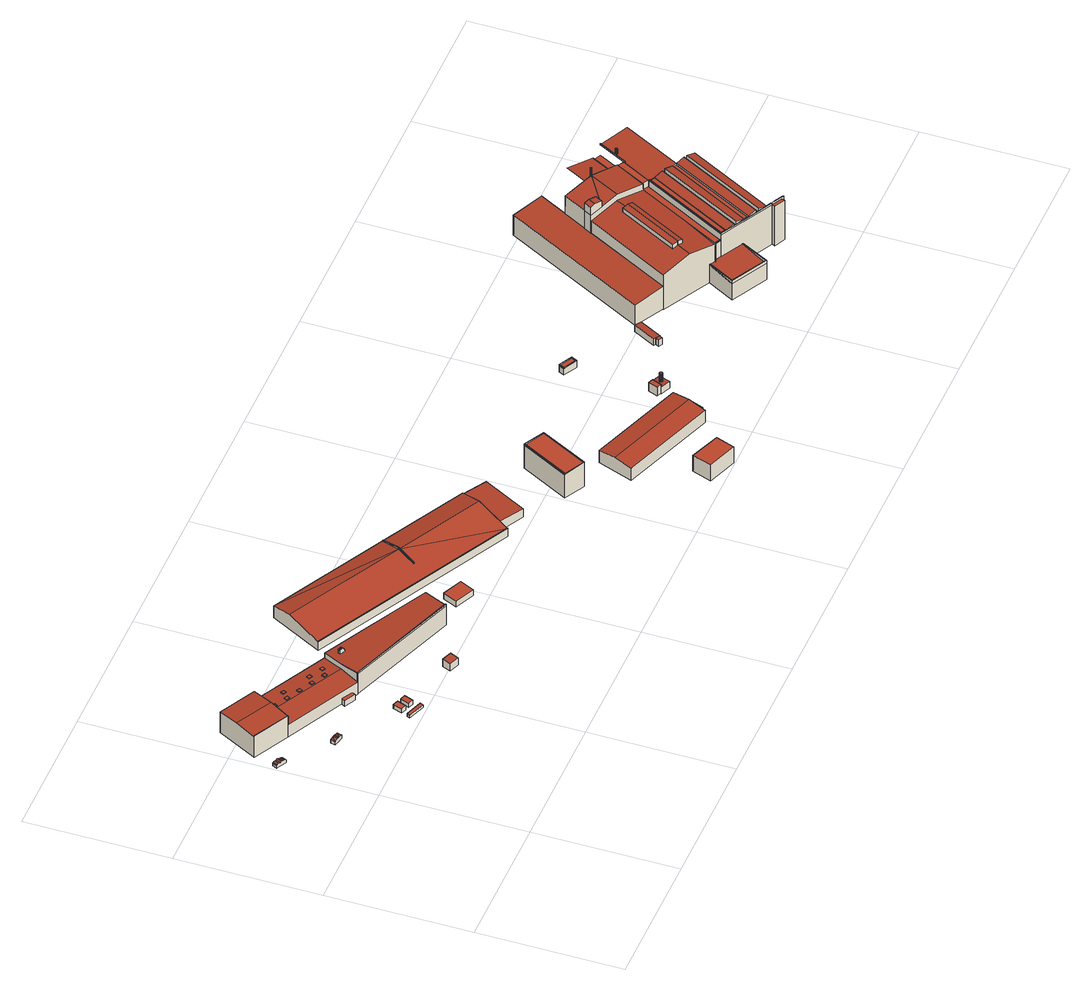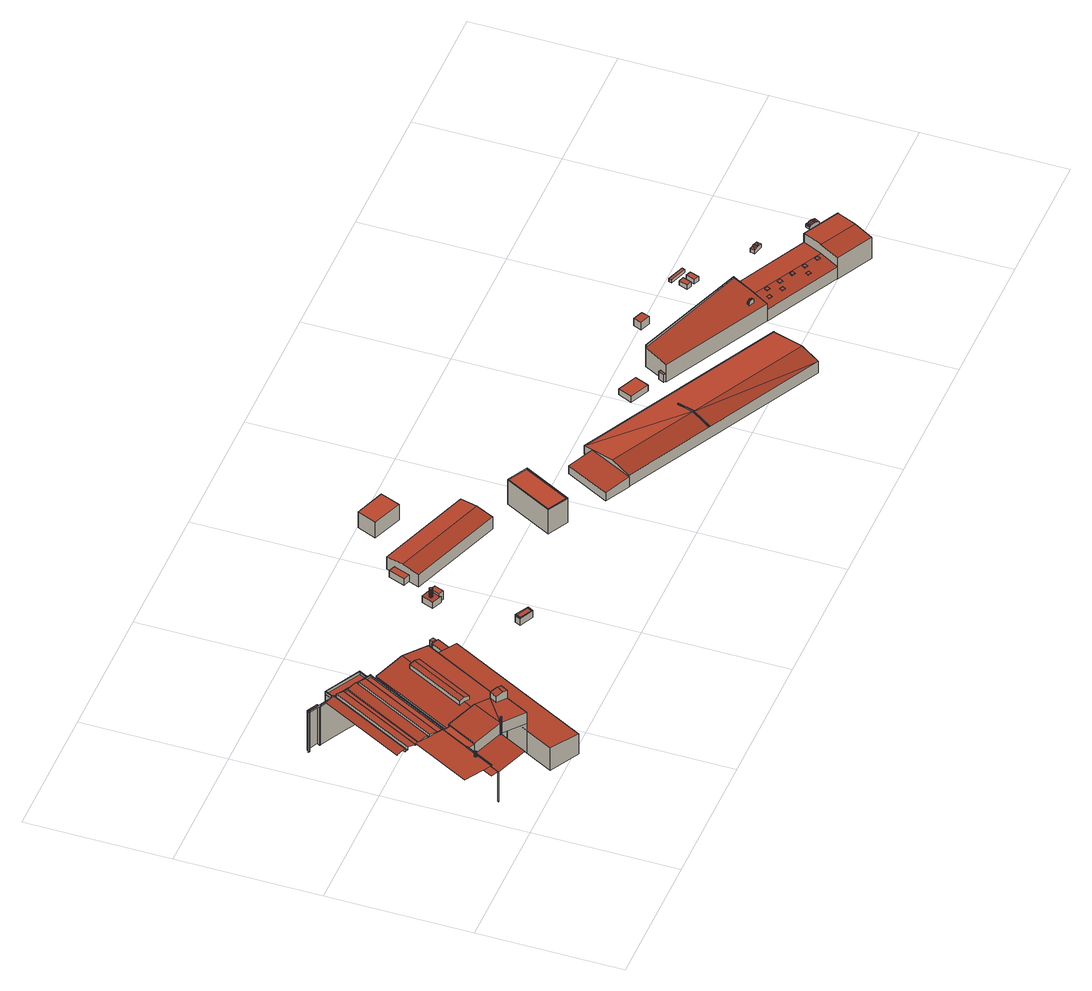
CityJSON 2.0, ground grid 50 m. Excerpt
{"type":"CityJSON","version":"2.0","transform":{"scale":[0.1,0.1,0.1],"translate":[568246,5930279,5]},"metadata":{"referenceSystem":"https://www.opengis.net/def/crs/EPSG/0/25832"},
"CityObjects":{
"building1":{"type":"Building","attributes":{"Grundfläche 2D":"6.982653","Grundhöhe NN":"5.373"},"geometry":[{"type":"Solid","lod":"3","boundaries":[[[[0,1,2,3]],[[2,1,4,5,6]],[[4,7,8,5]],[[7,9,10,8]],[[9,11,12,10]],[[11,13,14,12]],[[13,15,16,14]],[[15,17,18,16]],[[17,19,20,18]],[[21,22,23,19,17,15,13,11,9,7,4,1,0,24,25]],[[20,19,23,26]],[[27,28,29,30,3,2,6,5,8,10,12,14,16,18,20,26,31]],[[0,3,30,24]],[[28,27,31,26,23,22,21,25,24,30,29]]]],"semantics":{"surfaces":[{"type":"RoofSurface"},{"type":"WallSurface"},{"type":"GroundSurface"}],"values":[[0,0,0,0,0,0,0,0,0,1,1,1,1,2]]}}]},
"building2":{"type":"Building","attributes":{"Grundfläche 2D":"6.463981","Grundhöhe NN":"5.244"},"geometry":[{"type":"Solid","lod":"3","boundaries":[[[[32,33,34]],[[35,33,32]],[[36,32,34,37]],[[38,36,37,39]],[[40,39,41]],[[38,39,40]],[[42,43,44,41,39,37,34,33,45,46]],[[40,41,44,47]],[[48,49,35,32,36,38,40,47,50]],[[33,35,49,45]],[[50,47,44,43,42,46,45,49,48]]]],"semantics":{"surfaces":[{"type":"RoofSurface"},{"type":"WallSurface"},{"type":"GroundSurface"}],"values":[[0,0,0,0,0,0,1,1,1,1,2]]}}]},
"building3":{"type":"Building","attributes":{"Grundfläche 2D":"7.317151","Grundhöhe NN":"5.485"},"geometry":[{"type":"Solid","lod":"3","boundaries":[[[[51,52,53,54]],[[55,56,54,53]],[[56,57,51,54]],[[57,58,52,51]],[[58,55,53,52]],[[58,57,56,55]]]],"semantics":{"surfaces":[{"type":"RoofSurface"},{"type":"WallSurface"},{"type":"GroundSurface"}],"values":[[0,1,1,1,1,2]]}}]},
"building4":{"type":"Building","attributes":{"Grundfläche 2D":"6.287841","Grundhöhe NN":"5.439"},"geometry":[{"type":"Solid","lod":"3","boundaries":[[[[59,60,61,62]],[[63,64,62,61]],[[64,65,59,62]],[[65,66,60,59]],[[66,63,61,60]],[[66,65,64,63]]]],"semantics":{"surfaces":[{"type":"RoofSurface"},{"type":"WallSurface"},{"type":"GroundSurface"}],"values":[[0,1,1,1,1,2]]}}]},
"building5":{"type":"Building","attributes":{"Grundfläche 2D":"6.284020","Grundhöhe NN":"5.433"},"geometry":[{"type":"Solid","lod":"3","boundaries":[[[[67,68,69,70]],[[71,72,70,69]],[[72,73,67,70]],[[73,74,68,67]],[[74,71,69,68]],[[74,73,72,71]]]],"semantics":{"surfaces":[{"type":"RoofSurface"},{"type":"WallSurface"},{"type":"GroundSurface"}],"values":[[0,1,1,1,1,2]]}}]},
"building6":{"type":"Building","attributes":{"Grundfläche 2D":"1222.336655","Grundhöhe NN":"5.148"},"children":["building6-1","building6-2","building6-3","building6-4","building6-5","building6-6","building6-7","building6-8","building6-9","building6-10"],"geometry":[{"type":"Solid","lod":"3","boundaries":[[[[75,76,77,78,79]],[[80,81,82,83,84,85,86]],[[82,87,88,89,83]],[[90,91,92]],[[93,94,95,96,97,91,90,98,99]],[[100,101,102,103,104,105,106]],[[103,107,108,109,104]],[[110,111,112,113]],[[114,115,116,117]],[[90,118,77,76]],[[118,119,78,77]],[[99,75,79,78,119,93]],[[90,76,75,99,98]],[[113,112,120,121]],[[110,113,121,122]],[[111,110,122,123]],[[115,124,125,80,86,126,127,116]],[[80,125,128,81]],[[88,87,129,130]],[[89,88,130,131]],[[92,81,128,132,90]],[[118,90,132,133]],[[119,118,133,134]],[[93,119,134,135]],[[94,93,135,136]],[[111,123,137,96,95,94,136,120,112]],[[96,137,129,87,97]],[[81,92,91,97,87,82]],[[138,117,116,127]],[[114,117,138,139]],[[139,124,115,114]],[[83,89,131,140,108,107,103,102,101,100,86,85,84]],[[109,108,140,141]],[[142,106,105,104,109,141,143]],[[106,142,126,86,100]],[[136,135,134,133,132,128,125,124,139,138,127,126,142,143,141,140,131,130,129,137,123,122,121,120]]]],"semantics":{"surfaces":[{"type":"RoofSurface"},{"type":"WallSurface"},{"type":"GroundSurface"}],"values":[[0,0,0,0,0,0,0,0,0,1,1,1,1,1,1,1,1,1,1,1,1,1,1,1,1,1,1,1,1,1,1,1,1,1,1,2]]}}]},
"building6-1":{"type":"BuildingInstallation","parents":["building6"],"geometry":[{"type":"MultiSurface","lod":"3","boundaries":[[[144,145,146,147]],[[148,144,147,149]],[[150,148,149,151]],[[152,150,151,153]],[[154,152,153,155]],[[156,154,155,157]],[[158,156,157,159]],[[160,158,159,161]],[[162,160,161,163]],[[164,165,166,167,168,169,163,161,159,157,155,153,151,149,147,146]],[[169,170,162,163]],[[170,171,172,173,174,175,145,144,148,150,152,154,156,158,160,162]],[[175,164,146,145]]],"semantics":{"surfaces":[{"type":"RoofSurface"},{"type":"WallSurface"}],"values":[0,0,0,0,0,0,0,0,0,1,1,1,1]}}]},
"building6-2":{"type":"BuildingInstallation","parents":["building6"],"geometry":[{"type":"MultiSurface","lod":"3","boundaries":[[[176,177,178,179]],[[179,178,100,101]],[[176,179,101,105]],[[177,176,105,106]],[[178,177,106,100]]],"semantics":{"surfaces":[{"type":"RoofSurface"},{"type":"WallSurface"}],"values":[0,1,1,1,1]}}]},
"building6-3":{"type":"BuildingInstallation","parents":["building6"],"geometry":[{"type":"MultiSurface","lod":"3","boundaries":[[[180,181,182,183]],[[183,182,184,185]],[[180,183,185,186]],[[181,180,186,187]],[[182,181,187,184]]],"semantics":{"surfaces":[{"type":"RoofSurface"},{"type":"WallSurface"}],"values":[0,1,1,1,1]}}]},
"building6-4":{"type":"BuildingInstallation","parents":["building6"],"geometry":[{"type":"MultiSurface","lod":"3","boundaries":[[[188,189,190,191]],[[191,190,192,193]],[[188,191,193,194]],[[189,188,194,195]],[[190,189,195,192]]],"semantics":{"surfaces":[{"type":"RoofSurface"},{"type":"WallSurface"}],"values":[0,1,1,1,1]}}]},
"building6-5":{"type":"BuildingInstallation","parents":["building6"],"geometry":[{"type":"MultiSurface","lod":"3","boundaries":[[[196,197,198,199]],[[199,198,200,201]],[[196,199,201,202]],[[197,196,202,203]],[[198,197,203,200]]],"semantics":{"surfaces":[{"type":"RoofSurface"},{"type":"WallSurface"}],"values":[0,1,1,1,1]}}]},
"building6-6":{"type":"BuildingInstallation","parents":["building6"],"geometry":[{"type":"MultiSurface","lod":"3","boundaries":[[[204,205,206,207]],[[207,206,208,209]],[[204,207,209,210]],[[205,204,210,211]],[[206,205,211,208]]],"semantics":{"surfaces":[{"type":"RoofSurface"},{"type":"WallSurface"}],"values":[0,1,1,1,1]}}]},
"building6-7":{"type":"BuildingInstallation","parents":["building6"],"geometry":[{"type":"MultiSurface","lod":"3","boundaries":[[[212,213,214,215]],[[213,216,217]],[[213,217,214]],[[217,218,215,214]],[[212,215,218,219]],[[219,216,213,212]]],"semantics":{"surfaces":[{"type":"RoofSurface"},{"type":"WallSurface"}],"values":[0,1,1,1,1,1]}}]},
"building6-8":{"type":"BuildingInstallation","parents":["building6"],"geometry":[{"type":"MultiSurface","lod":"3","boundaries":[[[220,221,222,223]],[[223,222,224,225]],[[220,223,225,226]],[[221,220,226,227]],[[222,221,227,224]]],"semantics":{"surfaces":[{"type":"RoofSurface"},{"type":"WallSurface"}],"values":[0,1,1,1,1]}}]},
"building6-9":{"type":"BuildingInstallation","parents":["building6"],"geometry":[{"type":"MultiSurface","lod":"3","boundaries":[[[228,229,230,231]],[[231,230,232,233]],[[228,231,233,234]],[[229,228,234,235]],[[230,229,235,232]]],"semantics":{"surfaces":[{"type":"RoofSurface"},{"type":"WallSurface"}],"values":[0,1,1,1,1]}}]},
"building6-10":{"type":"BuildingInstallation","parents":["building6"],"geometry":[{"type":"MultiSurface","lod":"3","boundaries":[[[236,237,238,239]],[[239,238,240,241]],[[236,239,241,242]],[[237,236,242,243]],[[238,237,243,240]]],"semantics":{"surfaces":[{"type":"RoofSurface"},{"type":"WallSurface"}],"values":[0,1,1,1,1]}}]},
"building7":{"type":"Building","attributes":{"Grundfläche 2D":"11.315764","Grundhöhe NN":"5.215"},"geometry":[{"type":"Solid","lod":"3","boundaries":[[[[244,245,246,247]],[[248,249,247,246]],[[249,250,244,247]],[[250,251,245,244]],[[251,248,246,245]],[[251,250,249,248]]]],"semantics":{"surfaces":[{"type":"RoofSurface"},{"type":"WallSurface"},{"type":"GroundSurface"}],"values":[[0,1,1,1,1,2]]}}]},
"building8":{"type":"Building","attributes":{"Grundfläche 2D":"40.581693","Grundhöhe NN":"5.254"},"geometry":[{"type":"Solid","lod":"3","boundaries":[[[[252,253,254,255]],[[256,257,255,254]],[[257,258,252,255]],[[258,259,253,252]],[[259,256,254,253]],[[259,258,257,256]]]],"semantics":{"surfaces":[{"type":"RoofSurface"},{"type":"WallSurface"},{"type":"GroundSurface"}],"values":[[0,1,1,1,1,2]]}}]},
"building9":{"type":"Building","attributes":{"Grundfläche 2D":"1808.262838","Grundhöhe NN":"5.244"},"children":["building9-1"],"geometry":[{"type":"Solid","lod":"3","boundaries":[[[[260,261,262,263,264]],[[265,266,267]],[[268,269,270,271,272,267,266,273]],[[274,275,276,277,266,265]],[[277,276,278,270,269,266]],[[266,269,268]],[[266,268,273]],[[279,280,281,282,283]],[[284,285,262,261]],[[285,278,263,262]],[[276,275,264,263,278]],[[274,260,264,275]],[[274,284,261,260]],[[284,274,265,267,286,287]],[[285,284,287,288]],[[282,271,270,278,285,288,289,283]],[[272,271,282,290,286,267]],[[279,283,289,291]],[[280,279,291,292]],[[281,280,292,293]],[[282,281,293,290]],[[292,291,289,288,287,286,290,293]]]],"semantics":{"surfaces":[{"type":"RoofSurface"},{"type":"WallSurface"},{"type":"GroundSurface"}],"values":[[0,0,0,0,0,0,0,0,1,1,1,1,1,1,1,1,1,1,1,1,1,2]]}}]},
"building9-1":{"type":"BuildingInstallation","parents":["building9"],"geometry":[{"type":"MultiSurface","lod":"3","boundaries":[[[294,295,296,297,298,299,300]],[[301,302,297,296,303]],[[304,305,300,299]],[[306,303,296,295,294,300,305,277,269]],[[303,306,307,301]],[[307,273,297,302,301]],[[273,268,297]],[[298,297,268,266,304,299]]],"semantics":{"surfaces":[{"type":"RoofSurface"},{"type":"WallSurface"}],"values":[0,0,1,1,1,1,1,1]}}]},
"building10":{"type":"Building","attributes":{"Grundfläche 2D":"154.808227","Grundhöhe NN":"5.235"},"children":["building10-1","building10-2"],"geometry":[{"type":"Solid","lod":"3","boundaries":[[[[308,309,310,311]],[[312,313,311,310]],[[313,314,308,311]],[[314,315,309,308]],[[315,312,310,309]],[[315,314,313,312]]]],"semantics":{"surfaces":[{"type":"RoofSurface"},{"type":"WallSurface"},{"type":"GroundSurface"}],"values":[[0,1,1,1,1,2]]}}]},
"building10-1":{"type":"BuildingInstallation","parents":["building10"],"geometry":[{"type":"MultiSurface","lod":"3","boundaries":[[[316,317,318,319,320,321,322,323]],[[309,310,321,320]],[[310,311,322,321]],[[311,308,323,322]],[[324,325,317,316]],[[318,317,325,326]],[[326,327,319,318]]],"semantics":{"surfaces":[{"type":"RoofSurface"},{"type":"WallSurface"}],"values":[0,1,1,1,1,1,1]}}]},
"building10-2":{"type":"BuildingInstallation","parents":["building10"],"geometry":[{"type":"MultiSurface","lod":"3","boundaries":[[[319,316,323,320]],[[308,309,320,323]],[[316,319,327,324]]],"semantics":{"surfaces":[{"type":"RoofSurface"},{"type":"WallSurface"}],"values":[0,1,1]}}]},
"building11":{"type":"Building","attributes":{"Grundfläche 2D":"80.760270","Grundhöhe NN":"5.246"},"geometry":[{"type":"Solid","lod":"3","boundaries":[[[[328,329,330,331]],[[332,333,331,330]],[[333,334,328,331]],[[334,335,329,328]],[[335,332,330,329]],[[335,334,333,332]]]],"semantics":{"surfaces":[{"type":"RoofSurface"},{"type":"WallSurface"},{"type":"GroundSurface"}],"values":[[0,1,1,1,1,2]]}}]},
"building12":{"type":"Building","attributes":{"Grundfläche 2D":"465.335925","Grundhöhe NN":"5.002"},"geometry":[{"type":"Solid","lod":"3","boundaries":[[[[336,337,338,339]],[[338,340,341,339]],[[337,336,342,343]],[[340,338,337,343,344]],[[341,340,344,345]],[[342,336,339,341,345]],[[344,343,342,345]]]],"semantics":{"surfaces":[{"type":"RoofSurface"},{"type":"WallSurface"},{"type":"GroundSurface"}],"values":[[0,0,1,1,1,1,2]]}}]},
"building13":{"type":"Building","attributes":{"Grundfläche 2D":"15.340338","Grundhöhe NN":"5.194"},"geometry":[{"type":"Solid","lod":"3","boundaries":[[[[346,347,348,349]],[[347,346,350,351]],[[348,347,351,352]],[[349,348,352,353]],[[346,349,353,350]],[[351,350,353,352]]]],"semantics":{"surfaces":[{"type":"RoofSurface"},{"type":"WallSurface"},{"type":"GroundSurface"}],"values":[[0,1,1,1,1,2]]}}]},
"building14":{"type":"Building","attributes":{"Grundfläche 2D":"6.424491","Grundhöhe NN":"5.278"},"geometry":[{"type":"Solid","lod":"3","boundaries":[[[[354,355,356,357]],[[354,357,358,359]],[[355,354,359,360]],[[356,355,360,361]],[[357,356,361,358]],[[360,359,358,361]]]],"semantics":{"surfaces":[{"type":"RoofSurface"},{"type":"WallSurface"},{"type":"GroundSurface"}],"values":[[0,1,1,1,1,2]]}}]},
"building15":{"type":"Building","attributes":{"Grundfläche 2D":"16.163821","Grundhöhe NN":"5.292"},"children":["building15-1"],"geometry":[{"type":"Solid","lod":"3","boundaries":[[[[362,363,364,365,366,367,368,369]],[[370,371,367,366]],[[371,372,368,367]],[[372,373,369,368]],[[373,374,362,369]],[[374,375,363,362]],[[375,359,364,363]],[[359,358,365,364]],[[358,370,366,365]],[[371,370,358,359,375,374,373,372]]]],"semantics":{"surfaces":[{"type":"RoofSurface"},{"type":"WallSurface"},{"type":"GroundSurface"}],"values":[[0,1,1,1,1,1,1,1,1,2]]}}]},
"building15-1":{"type":"BuildingInstallation","parents":["building15"],"geometry":[{"type":"MultiSurface","lod":"3","boundaries":[[[376,377,378,379,380,381,382,383,384,385,386,387,388,389,390,391,392,393,394,395,396,397,398,399,400,401,402,403,404,405,406,407,408,409,410,411]],[[412,413,381,380]],[[413,414,382,381]],[[415,412,380,379]],[[414,416,383,382]],[[416,417,384,383]],[[385,384,417,418]],[[418,419,386,385]],[[419,420,387,386]],[[420,421,388,387]],[[421,422,389,388]],[[422,423,390,389]],[[423,424,391,390]],[[424,425,392,391]],[[425,426,393,392]],[[426,427,394,393]],[[427,428,395,394]],[[428,429,396,395]],[[429,430,397,396]],[[430,431,398,397]],[[431,432,399,398]],[[432,433,400,399]],[[433,434,401,400]],[[434,435,402,401]],[[435,436,403,402]],[[436,437,404,403]],[[437,438,405,404]],[[438,439,406,405]],[[439,440,407,406]],[[440,441,408,407]],[[441,442,409,408]],[[442,443,410,409]],[[443,444,411,410]],[[444,445,376,411]],[[445,446,377,376]],[[446,447,378,377]],[[447,415,379,378]]],"semantics":{"surfaces":[{"type":"RoofSurface"},{"type":"WallSurface"}],"values":[0,1,1,1,1,1,1,1,1,1,1,1,1,1,1,1,1,1,1,1,1,1,1,1,1,1,1,1,1,1,1,1,1,1,1,1,1]}}]},
"building16":{"type":"Building","attributes":{"Grundfläche 2D":"11.873407","Grundhöhe NN":"5.428"},"children":["building16-1","building16-2"],"geometry":[{"type":"Solid","lod":"3","boundaries":[[[[448,449,450,451]],[[449,448,452,453]],[[450,449,453,454]],[[451,450,454,455]],[[448,451,455,452]],[[453,452,455,454]]]],"semantics":{"surfaces":[{"type":"RoofSurface"},{"type":"WallSurface"},{"type":"GroundSurface"}],"values":[[0,1,1,1,1,2]]}}]},
"building16-1":{"type":"BuildingInstallation","parents":["building16"],"geometry":[{"type":"MultiSurface","lod":"3","boundaries":[[[456,457,458,459,460,461,462,463]],[[450,451,460,459]],[[449,450,459,458]],[[451,448,461,460]],[[463,462,464,465]],[[465,466,456,463]],[[466,467,457,456]]],"semantics":{"surfaces":[{"type":"RoofSurface"},{"type":"WallSurface"}],"values":[0,1,1,1,1,1,1]}}]},
"building16-2":{"type":"BuildingInstallation","parents":["building16"],"geometry":[{"type":"MultiSurface","lod":"3","boundaries":[[[461,458,457,462]],[[462,457,467,464]],[[448,449,458,461]]],"semantics":{"surfaces":[{"type":"RoofSurface"},{"type":"WallSurface"}],"values":[0,1,1]}}]},
"building17":{"type":"Building","attributes":{"Grundfläche 2D":"2.185803","Grundhöhe NN":"5.099"},"geometry":[{"type":"Solid","lod":"3","boundaries":[[[[468,469,470,471]],[[472,473,471,470]],[[473,474,468,471]],[[474,475,469,468]],[[475,472,470,469]],[[475,474,473,472]]]],"semantics":{"surfaces":[{"type":"RoofSurface"},{"type":"WallSurface"},{"type":"GroundSurface"}],"values":[[0,1,1,1,1,2]]}}]},
"building18":{"type":"Building","attributes":{"Grundfläche 2D":"22.743971","Grundhöhe NN":"5.101"},"geometry":[{"type":"Solid","lod":"3","boundaries":[[[[476,477,478,479]],[[477,476,480,481]],[[478,477,481,482]],[[479,478,482,483]],[[476,479,483,480]],[[481,480,483,482]]]],"semantics":{"surfaces":[{"type":"RoofSurface"},{"type":"WallSurface"},{"type":"GroundSurface"}],"values":[[0,1,1,1,1,2]]}}]},
"building19":{"type":"Building","attributes":{"Grundfläche 2D":"4427.470092","Grundhöhe NN":"5.433"},"children":["building19-1","building19-2","building19-3","building19-4","building19-5"],"geometry":[{"type":"MultiSurface","lod":"3","boundaries":[[[484,485,486,487,488,489]],[[490,491,492,493,485,484,494]],[[495,496,497,498]],[[496,499,500,497]],[[499,501,502,500]],[[493,496,495,503,504,505,487,486,485]],[[498,506,503,495]],[[507,508,509,510,511]],[[512,513,506,498,497,500]],[[514,515,516,517,518]],[[519,512,500,502]],[[520,517,516,521]],[[520,521,522]],[[523,524,522]],[[509,525,526,527,490,494,510]],[[528,505,504,529,501,499,496,493,492,491,490,527,526]],[[530,531,532,533]],[[519,502,501,529]],[[507,511,534,535,536,537,538,539]],[[540,541,542,543]],[[535,544,545,546,547,548,549,550]],[[551,552,546,545,544,535,534,553]],[[554,555,556,557]],[[555,554,558,559]],[[560,558,554,561,562,563]],[[564,565,559,558,560,563]],[[566,567,568,569]],[[555,570,571,556]],[[516,515,572,573,574,550,549,548,547,575,576,577,578,579,580,581,582,567,566,541,540,530,533,523,522,521]],[[564,583,584,570,555,559,565]],[[582,581,585,586]],[[583,564,563,562]],[[539,538,587,588,525,509,508,507]],[[536,535,550,574,573,537]],[[561,584,583,562]],[[513,512,519,529,504,503,506]],[[581,580,589,590]],[[591,592,593,571,570]],[[487,505,528,526,594,595,596,561,554,557,488]],[[597,517,520,522,524,598,599]],[[523,533,532,600,601,599,598,524]],[[579,602,580]],[[603,604,572,515,514]],[[561,605,591,570,584]],[[579,578,606]],[[607,606,578,577]],[[566,608,609,610,611,543,542,541]],[[612,613,614,568,567,582,586]],[[615,607,577,576,616]],[[617,618,619,620]],[[546,621,575,547]],[[621,546,552,622]],[[596,595,605,561]],[[623,531,530,540,543,611,610,624]],[[603,514,518,625]],[[626,617,620,627]],[[628,629,630,631,632,633,634,635,575,621,622,619,618]],[[628,618,617,626,636]],[[614,637,569,568]],[[518,517,597,638,625]],[[629,628,636,626,627,639]],[[640,632,631,641]],[[641,631,630,642]],[[581,590,643,644,645,585]],[[600,532,531,623]],[[585,645,646,647,613,612,586]],[[592,591,605,648,649,650]],[[566,569,637,608]],[[651,589,580,602,652,653]],[[648,605,595,594,654,655]],[[656,650,649]],[[657,649,648,658]],[[658,648,655]],[[657,658,655,659]],[[650,656,660]],[[602,579,606,607,661,662,652]],[[663,664,588,587,665]],[[604,537,573,572]],[[665,587,538,537]],[[588,664,666,654,594,526,525]],[[625,638,604,603]],[[643,590,589,651]],[[654,666,667,659,655]],[[601,638,597,599]],[[660,656,649,657,659,667,668,669]],[[665,670,671,672,663]],[[601,600,623,624]],[[666,664,663,672]],[[624,610,609]],[[666,672,671,673,674,667]],[[624,609,675,676,677,678,679,671,670,665,537,604,638,601]],[[680,681,682,668,667,674,683]],[[674,673,684,685,680,683]]],"semantics":{"surfaces":[{"type":"WallSurface"},{"type":"RoofSurface"}],"values":[0,0,0,0,0,1,0,0,1,0,1,0,0,0,0,1,0,0,0,0,0,0,0,0,0,1,0,0,1,0,0,1,1,0,0,0,0,0,0,1,0,0,0,1,0,0,1,0,0,0,0,0,1,0,1,0,0,1,1,0,0,0,0,0,1,1,0,0,0,1,1,0,1,0,1,1,0,0,0,0,0,1,0,0,1,0,0,1,0,0,1,0,1]}}]},
"building19-1":{"type":"BuildingInstallation","parents":["building19"],"geometry":[{"type":"MultiSurface","lod":"3","boundaries":[[[686,687,688,689]],[[539,690,689,688]],[[686,689,690,508]],[[508,507,687,686]],[[687,507,539,688]]],"semantics":{"surfaces":[{"type":"RoofSurface"},{"type":"WallSurface"}],"values":[0,1,1,1,1]}}]},
"building19-2":{"type":"BuildingInstallation","parents":["building19"],"geometry":[{"type":"MultiSurface","lod":"3","boundaries":[[[691,692,693,694,695]],[[634,633,693,692]],[[633,696,697,695,694,693]],[[691,695,697,698]],[[698,634,692,691]]],"semantics":{"surfaces":[{"type":"RoofSurface"},{"type":"WallSurface"}],"values":[0,1,1,1,1]}}]},
"building19-3":{"type":"BuildingInstallation","parents":["building19"],"geometry":[{"type":"MultiSurface","lod":"3","boundaries":[[[699,700,701,702,703,704,705,706,707,708,709,710,711,712,713,714,715,716,717,718,719]],[[657,658,701,658]],[[659,702,701,658,657]],[[659,720,703,702]],[[720,721,704,703]],[[721,722,705,704]],[[722,723,706,705]],[[723,724,707,706]],[[708,707,724,725]],[[725,726,709,708]],[[726,727,710,709]],[[727,728,711,710]],[[728,729,712,711]],[[729,730,713,712]],[[730,660,714,713]],[[660,731,715,714]],[[731,732,716,715]],[[732,733,717,716]],[[733,734,718,717]],[[734,735,719,718]],[[735,656,699,719]],[[700,699,656,649]],[[648,700,649]],[[649,657,658,701,700,648]]],"semantics":{"surfaces":[{"type":"RoofSurface"},{"type":"WallSurface"}],"values":[0,1,1,1,1,1,1,1,1,1,1,1,1,1,1,1,1,1,1,1,1,1,1,1]}}]},
"building19-4":{"type":"BuildingInstallation","parents":["building19"],"geometry":[{"type":"MultiSurface","lod":"3","boundaries":[[[736,737,738,739,740,741,742,743,744,745,746,747,748,749,750,751,752,753,754,755,756,757]],[[758,759,738,737]],[[760,761,736,757]],[[736,761,758,737]],[[759,762,739,738]],[[762,763,740,739]],[[763,764,741,740]],[[764,765,742,741]],[[765,766,743,742]],[[766,767,744,743]],[[767,768,745,744]],[[768,769,746,745]],[[769,770,747,746]],[[770,771,748,747]],[[771,772,749,748]],[[772,773,750,749]],[[773,774,751,750]],[[774,775,752,751]],[[775,776,753,752]],[[776,777,754,753]],[[777,778,755,754]],[[778,779,756,755]],[[779,760,757,756]]],"semantics":{"surfaces":[{"type":"RoofSurface"},{"type":"WallSurface"}],"values":[0,1,1,1,1,1,1,1,1,1,1,1,1,1,1,1,1,1,1,1,1,1,1]}}]},
"building19-5":{"type":"BuildingInstallation","parents":["building19"],"geometry":[{"type":"MultiSurface","lod":"3","boundaries":[[[780,781,782,783,784]],[[780,678,679,671,670,782,781]],[[783,782,670,785]],[[785,677,784,783]],[[677,678,780,784]]],"semantics":{"surfaces":[{"type":"RoofSurface"},{"type":"WallSurface"}],"values":[0,1,1,1,1]}}]},
"building20":{"type":"Building","attributes":{"Grundfläche 2D":"159.099597","Grundhöhe NN":"5.439"},"children":["building20-1"],"geometry":[{"type":"Solid","lod":"3","boundaries":[[[[786,787,788,789,790,791,792,793,794]],[[795,796,787]],[[796,788,787]],[[797,788,796]],[[791,790,798,799]],[[792,791,799,800]],[[793,792,800,801]],[[794,793,801,802]],[[787,786,794,802,534]],[[795,787,534,511]],[[797,796,795,511,510]],[[790,789,788,494,798]],[[788,797,510,494]],[[800,799,798,494,510,511,534,802,801]]]],"semantics":{"surfaces":[{"type":"RoofSurface"},{"type":"WallSurface"},{"type":"GroundSurface"}],"values":[[0,0,0,0,1,1,1,1,1,1,1,1,1,2]]}}]},
"building20-1":{"type":"BuildingInstallation","parents":["building20"],"geometry":[{"type":"MultiSurface","lod":"3","boundaries":[[[803,804,805,806,807,808,809,810,811,812]],[[790,791,807,806]],[[791,792,808,807]],[[792,793,809,808]],[[810,809,793,794]],[[794,786,811,810]],[[812,811,786,813]],[[813,814,803,812]],[[789,805,804,803,814,815]],[[789,790,806,805]]],"semantics":{"surfaces":[{"type":"RoofSurface"},{"type":"WallSurface"}],"values":[0,1,1,1,1,1,1,1,1,1]}}]},
"building21":{"type":"Building","attributes":{"Grundfläche 2D":"665.339907","Grundhöhe NN":"5.465"},"geometry":[{"type":"Solid","lod":"3","boundaries":[[[[816,817,818,819,820,821,822]],[[816,822,823]],[[818,817,824]],[[822,821,825,826]],[[823,822,826,827]],[[816,823,827,828]],[[817,816,828,829]],[[824,817,829,830]],[[819,818,824,830,831]],[[820,819,831,832]],[[821,820,832,825]],[[826,825,832,831,830,829,828,827]]]],"semantics":{"surfaces":[{"type":"RoofSurface"},{"type":"WallSurface"},{"type":"GroundSurface"}],"values":[[0,0,0,1,1,1,1,1,1,1,1,2]]}}]}
},
"vertices":[
[7,842,14],[9,841,16],[17,857,16],[16,858,14],[15,838,18],[23,854,18],[19,856,17],[19,835,19],[28,851,19],[24,833,20],[33,849,20],[29,830,19],[37,846,19],[34,828,18],[42,843,18],[38,826,17],[46,841,17],[40,824,16],[48,840,16],[42,824,14],[50,839,14],[15,838,4],[40,824,4],[42,824,4],[7,842,4],[9,841,4],[50,839,4],[37,846,4],[33,849,4],[19,856,4],[16,858,4],[48,840,4],
[192,723,18],[174,709,16],[188,706,18],[178,726,16],[196,722,19],[192,705,19],[200,721,18],[197,704,18],[214,718,16],[210,701,16],[192,705,2],[197,704,2],[210,701,2],[174,709,2],[188,706,2],[214,718,2],[192,723,2],[178,726,2],[200,721,2],
[434,524,17],[374,545,17],[370,534,17],[430,513,17],[370,534,5],[430,513,5],[434,524,5],[374,545,5],
[413,591,22],[395,598,22],[384,567,22],[402,560,22],[384,567,4],[402,560,4],[413,591,4],[395,598,4],
[445,579,22],[427,586,22],[416,555,22],[434,549,22],[416,555,4],[434,549,4],[445,579,4],[427,586,4],
[822,584,88],[428,728,88],[427,726,88],[822,581,88],[822,583,88],[423,726,50],[425,729,50],[458,794,56],[197,931,56],[196,930,56],[161,862,50],[161,861,50],[494,863,50],[494,864,50],[232,1000,50],[428,728,84],[458,794,78],[425,729,84],[822,583,80],[825,582,80],[857,643,74],[870,667,71],[494,863,71],[819,585,80],[822,584,80],[161,861,87],[161,862,87],[196,930,93],[197,931,93],[70,997,93],[35,928,87],[34,927,87],[232,1000,87],[233,1000,87],[106,1066,87],[875,660,31],[868,664,31],[857,643,31],[865,640,31],[395,725,24],[401,737,24],[362,757,24],[356,745,24],[427,726,84],[822,581,80],[857,643,1],[865,640,1],[875,660,1],[868,664,1],[401,737,1],[423,726,1],[161,861,1],[362,757,1],[425,729,1],[494,863,1],[494,864,1],[232,1000,1],[428,728,1],[427,726,1],[822,581,1],[822,583,1],[825,582,1],[870,667,1],[356,745,1],[395,725,1],[233,1000,1],[106,1066,1],[34,927,1],[35,928,1],
[508,822,89],[507,823,88],[503,814,88],[504,814,89],[510,821,90],[506,813,90],[512,820,91],[508,812,91],[514,819,92],[510,811,92],[517,818,91],[512,809,91],[519,816,89],[515,808,89],[521,815,87],[517,807,87],[522,815,85],[518,806,85],[524,814,81],[519,806,81],[503,814,75],[504,814,75],[510,811,75],[512,809,75],[518,806,75],[519,806,75],[524,814,74],[522,815,74],[521,815,74],[519,816,74],[508,822,74],[507,823,74],
[35,928,88],[34,927,88],[161,861,88],[161,862,88],
[303,928,55],[292,934,55],[287,924,55],[298,918,55],[287,924,53],[298,918,53],[303,928,52],[292,934,52],
[326,883,58],[315,889,58],[309,878,58],[320,872,58],[309,878,56],[320,872,56],[326,883,55],[315,889,55],
[400,878,55],[389,884,55],[384,873,55],[395,868,55],[384,873,53],[395,868,53],[400,878,52],[389,884,52],
[279,908,58],[268,913,58],[262,902,58],[273,897,58],[262,902,56],[273,897,56],[279,908,55],[268,913,55],
[232,932,58],[221,937,58],[215,926,58],[226,921,58],[221,937,55],[215,926,56],[226,921,56],[232,932,55],
[373,859,58],[362,865,58],[356,854,58],[367,848,58],[356,854,56],[367,848,56],[373,859,55],[362,865,55],
[449,853,55],[438,859,55],[433,848,55],[443,842,55],[433,848,53],[443,842,53],[449,853,52],[438,859,52],
[420,835,58],[408,840,58],[403,829,58],[414,824,58],[403,829,56],[414,824,56],[420,835,55],[408,840,55],
[659,481,31],[670,510,33],[635,523,33],[624,494,31],[635,523,2],[624,494,2],[659,481,2],[670,510,2],
[980,549,26],[1002,599,28],[933,629,28],[911,580,26],[933,629,3],[911,580,3],[980,549,3],[1002,599,3],
[574,915,39],[573,913,39],[1277,545,37],[1277,547,37],[578,912,39],[634,1030,64],[1038,819,64],[669,1096,50],[1039,820,64],[1041,817,64],[1338,662,64],[1372,728,48],[1073,885,49],[1039,820,63],[574,915,37],[578,912,37],[1274,548,35],[1040,816,64],[1277,547,35],[1381,531,35],[1461,683,35],[1373,729,42],[1372,728,42],[1293,577,42],[573,913,37],[1277,545,35],[669,1096,2],[573,913,2],[1277,545,2],[1293,577,2],[1372,728,2],[1381,531,2],[1461,683,2],[1373,729,2],
[1040,816,68],[1041,817,69],[1042,819,69],[1039,820,69],[1038,819,69],[1006,756,53],[1008,755,53],[1072,884,53],[1041,823,68],[1075,883,53],[1006,756,49],[1008,755,49],[1075,883,49],[1072,884,49],
[1580,402,101],[1668,569,101],[1596,607,99],[1508,440,99],[1596,607,2],[1508,440,2],[1580,402,2],[1668,569,2],
[1579,404,103],[1510,440,103],[1596,604,103],[1665,568,103],[1668,569,103],[1596,607,103],[1508,440,103],[1580,402,103],[1579,404,101],[1510,440,99],[1596,604,99],[1665,568,101],
[1871,71,65],[1766,111,65],[1741,43,67],[1845,4,67],[1741,43,2],[1845,4,2],[1871,71,2],[1766,111,2],
[1659,276,50],[1993,154,50],[2016,215,58],[1682,337,58],[2038,277,50],[1704,399,50],[1659,276,0],[1993,154,0],[2038,277,0],[1704,399,0],
[2004,184,28],[2028,175,28],[2049,232,28],[2025,241,28],[2004,184,2],[2028,175,2],[2049,232,2],[2025,241,2],
[2086,363,37],[2069,370,37],[2056,337,37],[2073,330,37],[2073,330,3],[2086,363,3],[2069,370,3],[2056,337,3],
[2085,368,27],[2084,364,27],[2086,363,27],[2073,330,30],[2071,331,30],[2069,327,30],[2105,313,30],[2121,354,27],[2071,331,3],[2069,327,3],[2105,313,3],[2121,354,3],[2085,368,3],[2084,364,3],
[2101,343,62],[2100,343,62],[2100,344,62],[2099,344,62],[2098,344,62],[2097,344,62],[2096,344,62],[2095,343,62],[2094,343,62],[2094,342,62],[2093,342,62],[2093,341,62],[2093,340,62],[2093,339,62],[2093,338,62],[2093,337,62],[2094,336,62],[2094,335,62],[2095,335,62],[2096,334,62],[2097,334,62],[2098,334,62],[2099,334,62],[2100,335,62],[2101,335,62],[2101,336,62],[2102,336,62],[2102,337,62],[2102,338,62],[2103,338,62],[2103,339,62],[2103,340,62],[2102,340,62],[2102,341,62],[2102,342,62],[2101,342,62],[2098,344,28],[2097,344,28],[2096,344,28],[2099,344,28],[2095,343,28],[2094,343,28],[2094,342,29],[2093,342,29],[2093,341,29],[2093,340,29],[2093,339,29],[2093,338,29],[2093,337,29],[2094,336,29],[2094,335,29],[2095,335,29],[2096,334,29],[2097,334,29],[2098,334,29],[2099,334,29],[2100,335,29],[2101,335,29],[2101,336,29],[2102,336,29],[2102,337,29],[2102,338,29],[2103,338,29],[2103,339,29],[2103,340,28],[2102,340,28],[2102,341,28],[2102,342,28],[2101,342,28],[2101,343,28],[2100,343,28],[2100,344,28],
[2045,642,31],[2092,617,31],[2102,637,31],[2055,661,31],[2045,642,4],[2092,617,4],[2102,637,4],[2055,661,4],
[2100,636,34],[2091,620,34],[2092,617,34],[2102,637,34],[2055,661,34],[2045,642,34],[2047,642,34],[2056,659,34],[2047,642,31],[2056,659,31],[2100,636,31],[2091,620,31],
[2296,417,28],[2283,425,28],[2276,412,28],[2289,405,28],[2276,412,1],[2289,405,1],[2296,417,1],[2283,425,1],
[2277,429,27],[2300,417,25],[2341,495,25],[2318,507,27],[2277,429,1],[2300,417,1],[2341,495,1],[2318,507,1],
[2442,457,4],[2442,457,148],[2442,458,148],[2601,756,148],[2601,756,4],[2442,458,4],[2633,355,148],[2611,367,153],[2609,368,154],[2538,406,170],[2633,355,4],[2546,466,166],[2564,456,170],[2564,456,186],[2546,466,182],[2565,456,170],[2565,456,187],[2582,447,166],[2582,447,182],[2655,672,166],[2673,662,170],[2696,706,170],[2655,672,182],[2659,347,143],[2643,355,143],[2636,359,143],[2636,359,4],[2659,347,4],[2674,662,187],[2673,662,186],[2663,348,168],[2663,348,173],[2681,339,173],[2681,339,171],[2681,339,168],[2691,653,182],[2680,338,171],[2680,338,173],[2687,334,173],[2708,323,173],[2708,323,179],[2792,655,143],[2792,655,148],[2636,359,148],[2697,705,170],[2691,653,166],[2718,319,173],[2718,319,168],[2709,324,168],[2709,324,173],[2659,346,4],[2659,346,168],[2659,347,168],[2817,644,168],[2817,644,143],[2661,350,143],[2718,318,173],[2747,302,173],[2737,308,176],[2718,318,182],[2738,304,168],[2739,303,168],[2845,247,168],[2845,247,173],[2739,303,173],[2738,304,173],[2659,346,173],[2739,303,4],[2845,247,4],[2738,304,4],[2599,757,172],[2613,783,172],[2613,783,4],[2599,757,4],[2599,757,204],[2613,783,204],[2601,756,204],[2640,735,180],[2640,735,204],[2615,749,208],[2629,775,208],[2614,782,204],[2748,304,173],[2763,296,173],[2763,296,168],[2748,304,168],[2614,782,173],[2614,782,4],[2819,643,173],[2817,644,173],[2659,347,173],[2846,248,173],[2847,251,173],[2829,260,173],[2829,259,173],[2826,261,173],[2800,275,173],[2790,280,173],[2762,294,173],[2654,761,204],[2654,761,181],[2790,280,182],[2762,294,174],[2819,647,143],[2795,660,143],[2800,275,168],[2790,280,168],[2657,863,173],[2657,863,128],[2657,863,4],[2792,655,173],[2697,705,193],[2696,706,193],[2837,633,171],[2709,324,179],[2865,618,179],[2865,618,168],[2865,618,171],[2800,275,181],[2819,643,168],[2819,643,169],[2753,812,193],[2829,259,172],[2829,260,172],[2904,598,173],[2902,599,174],[2874,613,182],[2718,319,182],[2763,296,174],[2918,590,174],[2918,590,168],[2829,260,168],[2847,251,168],[2841,236,167],[2847,247,167],[2847,247,4],[2841,236,4],[2846,248,168],[2846,248,4],[2874,613,168],[2874,613,172],[2837,633,168],[2879,217,167],[2879,217,4],[2885,228,167],[2885,228,4],[2889,225,4],[2889,225,168],[2889,225,173],[2889,225,174],[2856,243,174],[2846,248,174],[2884,226,167],[2904,598,168],[2837,633,170],[2884,226,4],[2888,224,173],[2888,224,168],[2888,224,4],[2946,575,168],[2946,575,173],[2946,575,182],[2921,589,174],[2919,589,174],[2754,812,193],[2754,812,150],[2753,812,150],[2956,570,168],[2956,570,181],[2956,570,172],[2849,762,173],[2755,811,193],[2754,813,150],[2755,812,150],[2755,812,193],[2755,811,150],[2756,817,150],[2985,554,172],[2984,555,173],[2819,647,169],[2795,660,169],[2819,647,168],[2849,762,169],[2849,762,128],[2901,861,128],[2806,911,150],[2871,745,168],[2873,749,168],[2873,749,169],[2873,749,125],[2849,762,125],[2916,591,175],[3023,793,175],[2926,845,169],[2924,846,168],[2922,842,168],[2899,857,125],[2899,857,4],[2901,861,4],[2898,854,125],[2922,842,125],[2923,845,125],
[2643,355,145],[2659,347,145],[2661,350,145],[2645,358,145],[2645,358,143],
[2857,244,175],[2856,243,175],[2889,225,175],[2889,226,175],[2889,227,175],[2889,226,174],[2889,227,174],[2857,244,174],
[2754,813,221],[2754,812,221],[2755,812,221],[2755,811,221],[2756,811,221],[2757,812,221],[2758,812,221],[2758,813,221],[2759,813,221],[2759,814,221],[2759,815,221],[2758,815,221],[2758,816,221],[2757,816,221],[2757,817,221],[2756,817,221],[2755,817,221],[2754,816,221],[2753,815,221],[2753,814,221],[2753,813,221],[2756,811,150],[2757,812,150],[2758,812,150],[2758,813,149],[2759,813,150],[2759,814,150],[2759,815,150],[2758,815,150],[2758,816,150],[2757,816,150],[2757,817,150],[2755,817,150],[2754,816,150],[2753,815,150],[2753,814,150],[2753,813,150],
[2902,787,189],[2901,787,189],[2900,786,189],[2899,786,189],[2899,785,189],[2898,785,189],[2898,784,189],[2898,783,189],[2898,782,189],[2899,781,189],[2900,780,189],[2901,780,189],[2902,780,189],[2903,780,189],[2903,781,189],[2904,781,189],[2904,782,189],[2905,783,189],[2905,784,189],[2904,785,189],[2904,786,189],[2903,786,189],[2901,787,169],[2900,786,169],[2903,786,169],[2902,787,169],[2899,786,169],[2899,785,169],[2898,785,169],[2898,784,169],[2898,783,169],[2898,782,169],[2899,781,169],[2900,780,169],[2901,780,169],[2902,780,169],[2903,780,169],[2903,781,169],[2904,781,169],[2904,782,169],[2905,783,169],[2905,784,169],[2904,785,169],[2904,786,169],
[2924,846,173],[2922,842,173],[2871,745,173],[2872,744,173],[2926,845,173],[2872,744,169],
[2735,305,80],[2659,346,80],[2633,355,80],[2611,367,80],[2609,368,80],[2558,273,70],[2685,206,70],[2686,206,70],[2737,304,80],[2659,347,80],[2643,355,80],[2636,359,80],[2609,368,4],[2558,273,4],[2685,206,4],[2686,206,4],[2737,304,4],
[2562,274,82],[2563,277,82],[2611,367,82],[2609,368,82],[2558,273,82],[2685,206,82],[2686,206,82],[2737,304,82],[2735,305,82],[2684,209,82],[2684,209,71],[2562,274,71],[2563,277,71],
[2599,757,99],[2613,783,99],[2657,863,99],[2709,961,99],[2606,1016,88],[2339,513,88],[2442,458,99],[2601,756,99],[2614,782,99],[2339,513,5],[2442,458,5],[2601,756,5],[2599,757,5],[2613,783,5],[2614,782,5],[2709,961,5],[2606,1016,5]
]}
